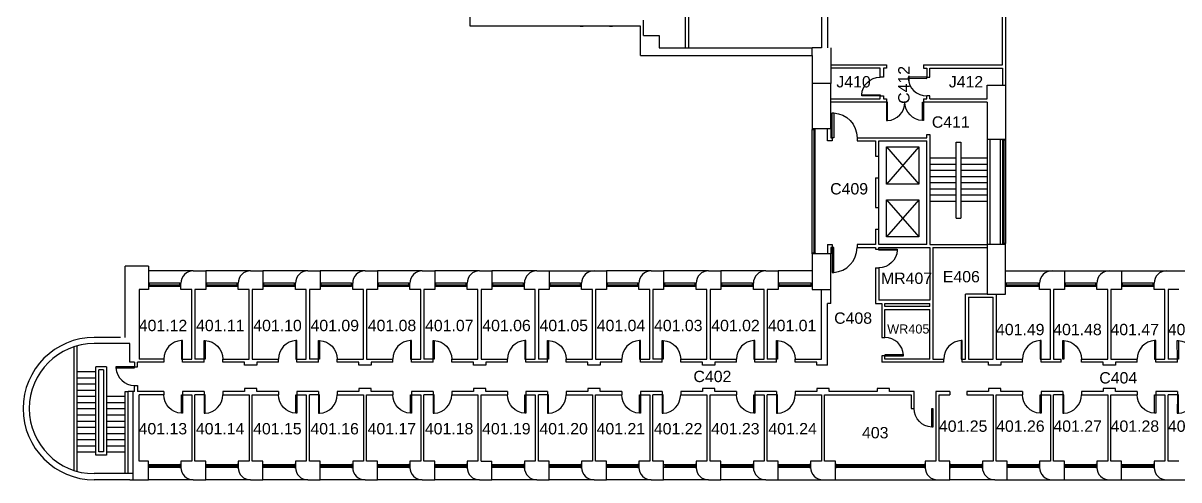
# Model space of a CAD drawing. Header units: inches. Extents: x -1725 to 1698, y -694 to 1844.
# Drawn here: x -1725 to 516, y -694 to 191 of the extents above; entities that cross this region are included whole.
import ezdxf

# ---------------------------------------------------------------- set-up
doc = ezdxf.new("R2010")
doc.units = ezdxf.units.IN
doc.header["$MEASUREMENT"] = 0
doc.layers.get('0').update_dxf_attribs({"linetype": 'CONTINUOUS'})
for name, color, linetype in [('A-DOOR', 4, 'CONTINUOUS'), ('A-FLOR-HRAL', 4, 'CONTINUOUS'), ('A-FLOR-STRS', 4, 'CONTINUOUS'), ('A-GLAZ', 3, 'CONTINUOUS'), ('A-PFLR-TEXT', 3, 'CONTINUOUS'), ('A-ROOF-OTLN', 6, 'CONTINUOUS'), ('A-WALL', 5, 'CONTINUOUS'), ('A-WALL-JAMB', 6, 'CONTINUOUS'), ('M-EQPM-EVTR', 4, 'CONTINUOUS'), ('S-COLS', 6, 'CONTINUOUS')]:
    doc.layers.add(name, color=color, linetype=linetype)
doc.styles.get("Standard").update_dxf_attribs({"font": 'arial.ttf'})

# ---------------------------------------------------------------- blocks, each defined once
blk = doc.blocks.new('A$C3DF82993')
at = {"layer": 'A-DOOR'}
for p, q in [((36, 36), (34, 36)), ((34, 36), (34, 0)), ((36, 0), (36, 36)), ((34, 0), (36, 0))]:
    blk.add_line(p, q, dxfattribs=at)
blk.add_arc((36, 0), 36, 93.1847, 180, dxfattribs=at)

msp = doc.modelspace()

# ---------------------------------------------------------------- linework, layer by layer
for p, q in [((-435.1, 728.3), (-435.1, 143.3)), ((-441.1, 368.3), (-441.1, 143.3))]:
    msp.add_line(p, q)
at = {"layer": 'A-FLOR-HRAL'}
for p, q in [((83.9, -186.7), (83.9, -39.7)), ((83.9, -39.7), (92.9, -39.7)), ((92.9, -39.7), (92.9, -186.7)), ((83.9, -186.7), (92.9, -186.7)), ((-1584.1, -645.7), (-1584.1, -474.7)), ((-1563.1, -474.7), (-1584.1, -474.7)), ((-1578.1, -639.7), (-1578.1, -480.7)), ((-1569.1, -480.7), (-1578.1, -480.7)), ((-1569.1, -480.7), (-1569.1, -639.7)), ((-1563.1, -474.7), (-1563.1, -645.7)), ((-1527.1, -681.7), (-1527.1, -522.7)), ((-1527.1, -522.7), (-1521.1, -522.7)), ((-1521.1, -681.7), (-1521.1, -522.7)), ((-1563.1, -645.7), (-1584.1, -645.7)), ((-1569.1, -639.7), (-1578.1, -639.7))]:
    msp.add_line(p, q, dxfattribs=at)
at = {"layer": 'A-FLOR-STRS'}
for p, q in [((143.9, -33.7), (143.9, -237.7)), ((32.9, -69.7), (83.9, -69.7)), ((32.9, -81.7), (83.9, -81.7)), ((92.9, -69.7), (143.9, -69.7)), ((92.9, -81.7), (143.9, -81.7)), ((32.9, -93.7), (83.9, -93.7)), ((32.9, -105.7), (83.9, -105.7)), ((92.9, -93.7), (143.9, -93.7)), ((92.9, -105.7), (143.9, -105.7)), ((32.9, -117.7), (83.9, -117.7)), ((32.9, -129.7), (83.9, -129.7)), ((92.9, -117.7), (143.9, -117.7)), ((92.9, -129.7), (143.9, -129.7)), ((32.9, -141.7), (83.9, -141.7)), ((32.9, -153.7), (83.9, -153.7)), ((92.9, -141.7), (143.9, -141.7)), ((92.9, -153.7), (143.9, -153.7)), ((-1620.1, -483.7), (-1584.1, -483.7)), ((-1620.1, -495.7), (-1584.1, -495.7)), ((-1620.1, -507.7), (-1584.1, -507.7)), ((-1620.1, -519.7), (-1584.1, -519.7)), ((-1620.1, -531.7), (-1584.1, -531.7)), ((-1563.1, -531.7), (-1527.1, -531.7)), ((-1620.1, -543.7), (-1584.1, -543.7)), ((-1620.1, -555.7), (-1584.1, -555.7)), ((-1563.1, -543.7), (-1527.1, -543.7)), ((-1563.1, -555.7), (-1527.1, -555.7)), ((-1620.1, -567.7), (-1584.1, -567.7)), ((-1620.1, -579.7), (-1584.1, -579.7)), ((-1563.1, -567.7), (-1527.1, -567.7)), ((-1563.1, -579.7), (-1527.1, -579.7)), ((-1620.1, -591.7), (-1584.1, -591.7)), ((-1620.1, -603.7), (-1584.1, -603.7)), ((-1563.1, -591.7), (-1527.1, -591.7)), ((-1563.1, -603.7), (-1527.1, -603.7)), ((-1620.1, -615.7), (-1584.1, -615.7)), ((-1563.1, -615.7), (-1527.1, -615.7)), ((-1620.1, -627.7), (-1584.1, -627.7)), ((-1620.1, -639.7), (-1584.1, -639.7)), ((-1563.1, -627.7), (-1527.1, -627.7)), ((-1563.1, -639.7), (-1527.1, -639.7))]:
    msp.add_line(p, q, dxfattribs=at)
at = {"layer": 'A-GLAZ'}
for p, q in [((-195.1, -253.7), (-195.1, -14.7)), ((-192.1, -14.7), (-192.1, -253.7)), ((-189.1, -253.7), (-189.1, -14.7)), ((173.9, -35.7), (173.9, -235.7)), ((176.9, -235.7), (176.9, -35.7)), ((179.9, -35.7), (179.9, -235.7)), ((-1421.1, -312.7), (-1480.1, -312.7)), ((-1310.1, -312.7), (-1369.1, -312.7)), ((-1199.1, -312.7), (-1258.1, -312.7)), ((-1088.1, -312.7), (-1147.1, -312.7)), ((-977.1, -312.7), (-1036.1, -312.7)), ((-866.1, -312.7), (-925.1, -312.7)), ((-755.1, -312.7), (-814.1, -312.7)), ((-644.1, -312.7), (-703.1, -312.7)), ((-533.1, -312.7), (-592.1, -312.7)), ((-422.1, -312.7), (-481.1, -312.7)), ((-311.1, -312.7), (-370.1, -312.7)), ((-197.1, -312.7), (-259.1, -312.7)), ((243.9, -312.7), (181.9, -312.7)), ((354.9, -312.7), (295.9, -312.7)), ((465.9, -312.7), (406.9, -312.7)), ((-1480.1, -315.7), (-1421.1, -315.7)), ((-1480.1, -318.7), (-1421.1, -318.7)), ((-1369.1, -315.7), (-1310.1, -315.7)), ((-1369.1, -318.7), (-1310.1, -318.7)), ((-1258.1, -315.7), (-1199.1, -315.7)), ((-1258.1, -318.7), (-1199.1, -318.7)), ((-1147.1, -315.7), (-1088.1, -315.7)), ((-1147.1, -318.7), (-1088.1, -318.7)), ((-1036.1, -315.7), (-977.1, -315.7)), ((-1036.1, -318.7), (-977.1, -318.7)), ((-925.1, -315.7), (-866.1, -315.7)), ((-925.1, -318.7), (-866.1, -318.7)), ((-814.1, -315.7), (-755.1, -315.7)), ((-814.1, -318.7), (-755.1, -318.7)), ((-703.1, -315.7), (-644.1, -315.7)), ((-703.1, -318.7), (-644.1, -318.7)), ((-592.1, -315.7), (-533.1, -315.7)), ((-592.1, -318.7), (-533.1, -318.7)), ((-481.1, -315.7), (-422.1, -315.7)), ((-481.1, -318.7), (-422.1, -318.7)), ((-370.1, -315.7), (-311.1, -315.7)), ((-370.1, -318.7), (-311.1, -318.7)), ((-259.1, -315.7), (-197.1, -315.7)), ((-259.1, -318.7), (-197.1, -318.7)), ((181.9, -315.7), (243.9, -315.7)), ((181.9, -318.7), (243.9, -318.7)), ((295.9, -315.7), (354.9, -315.7)), ((295.9, -318.7), (354.9, -318.7)), ((406.9, -315.7), (465.9, -315.7)), ((406.9, -318.7), (465.9, -318.7)), ((-1480.1, -663.7), (-1421.1, -663.7)), ((-1480.1, -666.7), (-1421.1, -666.7)), ((-1421.1, -669.7), (-1480.1, -669.7)), ((-1369.1, -663.7), (-1310.1, -663.7)), ((-1369.1, -666.7), (-1310.1, -666.7)), ((-1310.1, -669.7), (-1369.1, -669.7)), ((-1258.1, -663.7), (-1199.1, -663.7)), ((-1258.1, -666.7), (-1199.1, -666.7)), ((-1199.1, -669.7), (-1258.1, -669.7)), ((-1147.1, -663.7), (-1088.1, -663.7)), ((-1147.1, -666.7), (-1088.1, -666.7)), ((-1088.1, -669.7), (-1147.1, -669.7)), ((-1036.1, -663.7), (-977.1, -663.7)), ((-1036.1, -666.7), (-977.1, -666.7)), ((-977.1, -669.7), (-1036.1, -669.7)), ((-925.1, -663.7), (-866.1, -663.7)), ((-925.1, -666.7), (-866.1, -666.7)), ((-866.1, -669.7), (-925.1, -669.7)), ((-814.1, -663.7), (-755.1, -663.7)), ((-814.1, -666.7), (-755.1, -666.7)), ((-755.1, -669.7), (-814.1, -669.7)), ((-703.1, -663.7), (-644.1, -663.7)), ((-703.1, -666.7), (-644.1, -666.7)), ((-644.1, -669.7), (-703.1, -669.7)), ((-592.1, -663.7), (-533.1, -663.7)), ((-592.1, -666.7), (-533.1, -666.7)), ((-533.1, -669.7), (-592.1, -669.7)), ((-481.1, -663.7), (-422.1, -663.7)), ((-481.1, -666.7), (-422.1, -666.7)), ((-422.1, -669.7), (-481.1, -669.7)), ((-370.1, -663.7), (-311.1, -663.7)), ((-370.1, -666.7), (-311.1, -666.7)), ((-311.1, -669.7), (-370.1, -669.7)), ((-259.1, -663.7), (-200.1, -663.7)), ((-259.1, -666.7), (-200.1, -666.7)), ((-200.1, -669.7), (-259.1, -669.7)), ((-148.1, -663.7), (21.9, -663.8)), ((-148.1, -666.7), (21.9, -666.7)), ((21.9, -669.7), (-148.1, -669.7)), ((73.9, -663.7), (132.9, -663.7)), ((73.9, -666.7), (132.9, -666.7)), ((132.9, -669.7), (73.9, -669.7)), ((184.9, -663.7), (243.9, -663.7)), ((184.9, -666.7), (243.9, -666.7)), ((243.9, -669.7), (184.9, -669.7)), ((295.9, -663.7), (354.9, -663.7)), ((295.9, -666.7), (354.9, -666.7)), ((354.9, -669.7), (295.9, -669.7)), ((406.9, -663.7), (465.9, -663.7)), ((406.9, -666.7), (465.9, -666.7)), ((465.9, -669.7), (406.9, -669.7))]:
    msp.add_line(p, q, dxfattribs=at)
at = {"layer": 'A-ROOF-OTLN'}
for p, q in [((-858.1, 185.3), (-858.1, 242.3)), ((-528.1, 185.3), (-858.1, 185.3)), ((-645.1, 185.3), (-639.1, 185.3)), ((-588.1, 185.3), (-582.1, 185.3)), ((-528.1, 128.3), (-528.1, 185.3)), ((-522.1, 167.3), (-522.1, 197.3)), ((-522.1, 167.3), (-492.1, 167.3)), ((-492.1, 167.3), (-492.1, 143.3)), ((-492.1, 143.3), (-195.1, 143.3)), ((-195.1, 128.3), (-195.1, 143.3)), ((-528.1, 128.3), (-195.1, 128.3)), ((149.9, -237.7), (149.9, -33.7)), ((169.7, -33.7), (169.7, -237.7)), ((-66.1, -108.7), (-66.1, -66.7)), ((-66.1, -207.7), (-66.1, -165.7)), ((-1395.1, -288.7), (-1482.1, -288.7)), ((-1284.1, -288.7), (-1371.1, -288.7)), ((-1173.1, -288.7), (-1260.1, -288.7)), ((-1062.1, -288.7), (-1149.1, -288.7)), ((-951.1, -288.7), (-1038.1, -288.7)), ((-840.1, -288.7), (-927.1, -288.7)), ((-729.1, -288.7), (-816.1, -288.7)), ((-705.1, -288.7), (-618.1, -288.7)), ((-507.1, -288.7), (-594.1, -288.7)), ((-396.1, -288.7), (-483.1, -288.7)), ((-285.1, -288.7), (-372.1, -288.7)), ((-195.1, -288.7), (-261.1, -288.7)), ((179.9, -288.7), (269.9, -288.7)), ((293.9, -288.7), (380.9, -288.7)), ((404.9, -288.7), (491.9, -288.7)), ((515.9, -288.7), (602.9, -288.7)), ((-1395.1, -693.7), (-1482.1, -693.7)), ((-1284.1, -693.7), (-1371.1, -693.7)), ((-1173.1, -693.7), (-1260.1, -693.7)), ((-1062.1, -693.7), (-1149.1, -693.7)), ((-951.1, -693.7), (-1038.1, -693.7)), ((-840.1, -693.7), (-927.1, -693.7)), ((-729.1, -693.7), (-816.1, -693.7)), ((-618.1, -693.7), (-705.1, -693.7)), ((-507.1, -693.7), (-594.1, -693.7)), ((-396.1, -693.7), (-483.1, -693.7)), ((-285.1, -693.7), (-372.1, -693.7)), ((-261.1, -693.7), (-174.1, -693.7)), ((-150.1, -693.7), (47.9, -693.7)), ((182.9, -693.7), (269.9, -693.7)), ((293.9, -693.7), (380.9, -693.7)), ((404.9, -693.7), (491.9, -693.7)), ((515.9, -693.7), (602.9, -693.7))]:
    msp.add_line(p, q, dxfattribs=at)
at = {"layer": 'A-WALL'}
for p, q in [((-177.1, 362.3), (-177.1, 143.3)), ((-165.1, 362.3), (-165.1, 143.3)), ((173.9, 110.3), (173.9, 362.3)), ((179.9, 362.3), (179.9, 71.3)), ((-177.1, 143.3), (-195.1, 143.3)), ((-159.1, 143.3), (-159.1, 74.3)), ((-195.1, 128.3), (-195.1, 74.3)), ((-159.1, 110.3), (-51.1, 110.3)), ((-63.1, 104.3), (-159.1, 104.3)), ((-63.1, 86.3), (-63.1, 104.3)), ((-57.1, 104.3), (-57.1, 86.3)), ((-51.1, 104.3), (-57.1, 104.3)), ((-51.1, 110.3), (-51.1, 104.3)), ((20.9, 110.3), (173.9, 110.3)), ((20.9, 110.3), (20.9, 104.3)), ((20.9, 104.3), (26.9, 104.3)), ((26.9, 104.3), (26.9, 86.3)), ((32.9, 104.3), (101.9, 104.3)), ((32.9, 86.3), (32.9, 104.3)), ((101.9, 104.3), (173.9, 104.3)), ((173.9, 104.3), (173.9, 71.3)), ((-159.1, 74.3), (-195.1, 74.3)), ((-195.1, 74.3), (-195.1, -12.7)), ((-159.1, -12.7), (-159.1, 74.3)), ((-57.1, 86.3), (-63.1, 86.3)), ((26.9, 86.3), (32.9, 86.3)), ((143.9, 71.3), (179.9, 71.3)), ((143.9, 44.3), (143.9, 71.3)), ((179.9, 71.3), (179.9, -33.7)), ((-63.1, 50.3), (-57.1, 50.3)), ((-63.1, 44.3), (-63.1, 50.3)), ((-57.1, 50.3), (-57.1, 44.3)), ((26.9, 44.3), (26.9, 50.3)), ((32.9, 50.3), (26.9, 50.3)), ((32.9, 44.3), (32.9, 50.3)), ((-159.1, 44.3), (-63.1, 44.3)), ((-51.2, 38.3), (-159.1, 38.3)), ((-57.1, 44.3), (-51.2, 44.3)), ((-51.2, 44.3), (-51.2, 38.3)), ((143.9, 38.3), (19.8, 38.3)), ((20.8, 44.3), (26.9, 44.3)), ((20.8, 44.3), (20.8, 38.3)), ((32.9, 44.3), (101.9, 44.3)), ((101.9, 44.3), (143.9, 44.3)), ((143.9, 38.3), (143.9, -33.7)), ((-195.1, -12.7), (-159.1, -12.7)), ((-165.1, -36.7), (-165.1, -12.7)), ((-159.1, -12.7), (-159.1, -30.7)), ((-156.1, -36.7), (-165.1, -36.7)), ((-159.1, -30.7), (-156.1, -30.7)), ((-156.1, -30.7), (-156.1, -36.7)), ((-108.1, -30.7), (26.9, -30.7)), ((-108.1, -30.7), (-108.1, -36.7)), ((-108.1, -36.7), (-72.1, -36.7)), ((-72.1, -36.7), (-72.1, -66.7)), ((-66.1, -36.7), (26.9, -36.7)), ((-66.1, -66.7), (-66.1, -36.7)), ((26.9, -24.7), (32.9, -24.7)), ((26.9, -30.7), (26.9, -24.7)), ((26.9, -237.7), (26.9, -36.7)), ((32.9, -24.7), (32.9, -237.7)), ((143.9, -33.7), (179.9, -33.7)), ((-72.1, -66.7), (-66.1, -66.7)), ((-72.1, -108.7), (-72.1, -165.7)), ((-72.1, -108.7), (-66.1, -108.7)), ((-66.1, -165.7), (-66.1, -108.7)), ((-72.1, -165.7), (-66.1, -165.7)), ((-72.1, -207.7), (-72.1, -237.7)), ((-72.1, -207.7), (-66.1, -207.7)), ((-66.1, -237.7), (-66.1, -207.7)), ((-165.1, -237.7), (-165.1, -255.7)), ((-165.1, -237.7), (-156.1, -237.7)), ((-156.1, -243.7), (-159.1, -243.7)), ((-159.1, -243.7), (-159.1, -255.7)), ((-156.1, -237.7), (-156.1, -243.7)), ((-72.1, -237.7), (-108.1, -237.7)), ((-108.1, -237.7), (-108.1, -243.7)), ((-108.1, -243.7), (-72.1, -243.7)), ((-72.1, -243.7), (-72.1, -246.7)), ((26.9, -237.7), (-66.1, -237.7)), ((-66.1, -243.7), (32.9, -243.7)), ((-66.1, -246.7), (-66.1, -243.7)), ((32.9, -237.7), (143.9, -237.7)), ((32.9, -243.7), (32.9, -345.7)), ((38.9, -243.7), (143.9, -243.7)), ((38.9, -243.7), (38.9, -459.7)), ((-72.1, -246.7), (-66.1, -246.7)), ((-1527.1, -417.7), (-1527.1, -279.7)), ((-1482.1, -279.7), (-1527.1, -279.7)), ((-1482.1, -279.7), (-1482.1, -324.7)), ((-1395.1, -288.7), (-1371.1, -288.7)), ((-1371.1, -288.7), (-1371.1, -324.7)), ((-1284.1, -288.7), (-1260.1, -288.7)), ((-1260.1, -288.7), (-1260.1, -324.7)), ((-1173.1, -288.7), (-1149.1, -288.7)), ((-1149.1, -288.7), (-1149.1, -324.7)), ((-1062.1, -288.7), (-1038.1, -288.7)), ((-1038.1, -288.7), (-1038.1, -324.7)), ((-951.1, -288.7), (-927.1, -288.7)), ((-927.1, -288.7), (-927.1, -324.7)), ((-840.1, -288.7), (-816.1, -288.7)), ((-816.1, -288.7), (-816.1, -324.7)), ((-729.1, -288.7), (-705.1, -288.7)), ((-705.1, -288.7), (-705.1, -324.7)), ((-618.1, -288.7), (-594.1, -288.7)), ((-594.1, -288.7), (-594.1, -324.7)), ((-507.1, -288.7), (-483.1, -288.7)), ((-483.1, -288.7), (-483.1, -324.7)), ((-396.1, -288.7), (-372.1, -288.7)), ((-372.1, -288.7), (-372.1, -324.7)), ((-285.1, -288.7), (-261.1, -288.7)), ((-261.1, -288.7), (-261.1, -324.7)), ((-72.1, -282.7), (-72.1, -351.7)), ((-72.1, -282.7), (-66.1, -282.7)), ((-66.1, -282.7), (-66.1, -345.7)), ((269.9, -288.7), (293.9, -288.7)), ((293.9, -288.7), (293.9, -324.7)), ((380.9, -288.7), (404.9, -288.7)), ((404.9, -288.7), (404.9, -324.7)), ((491.9, -288.7), (515.9, -288.7)), ((-1419.1, -324.7), (-1419.1, -312.7)), ((-1308.1, -324.7), (-1308.1, -312.7)), ((-1197.1, -324.7), (-1197.1, -312.7)), ((-1086.1, -324.7), (-1086.1, -312.7)), ((-975.1, -324.7), (-975.1, -312.7)), ((-864.1, -324.7), (-864.1, -312.7)), ((-753.1, -324.7), (-753.1, -312.7)), ((-642.1, -324.7), (-642.1, -312.7)), ((-531.1, -324.7), (-531.1, -312.7)), ((-420.1, -324.7), (-420.1, -312.7)), ((-309.1, -324.7), (-309.1, -312.7)), ((245.9, -324.7), (245.9, -312.7)), ((356.9, -324.7), (356.9, -312.7)), ((467.9, -324.7), (467.9, -312.7)), ((-1500.1, -324.7), (-1500.1, -459.7)), ((-1482.1, -324.7), (-1500.1, -324.7)), ((-1398.1, -324.7), (-1419.1, -324.7)), ((-1398.1, -459.7), (-1398.1, -324.7)), ((-1392.1, -324.7), (-1392.1, -459.7)), ((-1371.1, -324.7), (-1392.1, -324.7)), ((-1287.1, -324.7), (-1308.1, -324.7)), ((-1287.1, -459.7), (-1287.1, -324.7)), ((-1281.1, -324.7), (-1281.1, -459.7)), ((-1260.1, -324.7), (-1281.1, -324.7)), ((-1176.1, -324.7), (-1197.1, -324.7)), ((-1176.1, -459.7), (-1176.1, -324.7)), ((-1149.1, -324.7), (-1170.1, -324.7)), ((-1170.1, -324.7), (-1170.1, -459.7)), ((-1065.1, -324.7), (-1086.1, -324.7)), ((-1065.1, -459.7), (-1065.1, -324.7)), ((-1059.1, -324.7), (-1059.1, -459.7)), ((-1038.1, -324.7), (-1059.1, -324.7)), ((-954.1, -324.7), (-975.1, -324.7)), ((-954.1, -459.7), (-954.1, -324.7)), ((-948.1, -324.7), (-948.1, -459.7)), ((-927.1, -324.7), (-948.1, -324.7)), ((-843.1, -324.7), (-864.1, -324.7)), ((-843.1, -459.7), (-843.1, -324.7)), ((-837.1, -324.7), (-837.1, -459.7)), ((-816.1, -324.7), (-837.1, -324.7)), ((-732.1, -324.7), (-753.1, -324.7)), ((-732.1, -459.7), (-732.1, -324.7)), ((-726.1, -324.7), (-726.1, -459.7)), ((-705.1, -324.7), (-726.1, -324.7)), ((-621.1, -324.7), (-642.1, -324.7)), ((-621.1, -459.7), (-621.1, -324.7)), ((-615.1, -324.7), (-615.1, -459.7)), ((-594.1, -324.7), (-615.1, -324.7)), ((-510.1, -324.7), (-531.1, -324.7)), ((-510.1, -459.7), (-510.1, -324.7)), ((-504.1, -324.7), (-504.1, -459.7)), ((-483.1, -324.7), (-504.1, -324.7)), ((-399.1, -324.7), (-420.1, -324.7)), ((-399.1, -459.7), (-399.1, -324.7)), ((-393.1, -324.7), (-393.1, -459.7)), ((-372.1, -324.7), (-393.1, -324.7)), ((-288.1, -324.7), (-309.1, -324.7)), ((-288.1, -459.7), (-288.1, -324.7)), ((-282.1, -324.7), (-282.1, -459.7)), ((-261.1, -324.7), (-282.1, -324.7)), ((-177.1, -459.7), (-177.1, -324.7)), ((-159.1, -351.7), (-159.1, -324.7)), ((101.9, -459.7), (101.9, -333.7)), ((143.9, -333.7), (101.9, -333.7)), ((161.9, -333.7), (161.9, -459.7)), ((266.9, -324.7), (245.9, -324.7)), ((266.9, -459.7), (266.9, -324.7)), ((272.9, -324.7), (272.9, -459.7)), ((293.9, -324.7), (272.9, -324.7)), ((377.9, -324.7), (356.9, -324.7)), ((377.9, -459.7), (377.9, -324.7)), ((383.9, -324.7), (383.9, -459.7)), ((404.9, -324.7), (383.9, -324.7)), ((488.9, -324.7), (467.9, -324.7)), ((488.9, -459.7), (488.9, -324.7)), ((515.9, -324.7), (494.9, -324.7)), ((494.9, -324.7), (494.9, -459.7)), ((-165.1, -471.7), (-165.1, -351.7)), ((-159.1, -351.7), (-165.1, -351.7)), ((-72.1, -351.7), (-60.1, -351.7)), ((32.9, -345.7), (-66.1, -345.7)), ((-60.1, -351.7), (-60.1, -417.7)), ((-54.1, -351.7), (32.9, -351.7)), ((-54.1, -357.7), (-54.1, -351.7)), ((32.9, -357.7), (-54.1, -357.7)), ((32.9, -357.7), (32.9, -351.7)), ((107.9, -339.7), (107.9, -459.7)), ((107.9, -339.7), (155.9, -339.7)), ((155.9, -459.7), (155.9, -339.7)), ((-54.1, -363.7), (32.9, -363.7)), ((-54.1, -417.7), (-54.1, -363.7)), ((32.9, -459.7), (32.9, -363.7)), ((-1536.1, -417.7), (-1587.1, -417.7)), ((-60.1, -417.7), (-54.1, -417.7)), ((-1626.1, -675.5), (-1626.1, -435.9)), ((-1620.1, -677.3), (-1620.1, -434.1)), ((-1518.1, -429.7), (-1587.1, -429.7)), ((-1518.1, -465.7), (-1518.1, -429.7)), ((-1509.1, -465.7), (-1518.1, -465.7)), ((-1509.1, -465.7), (-1509.1, -474.7)), ((-1452.1, -465.7), (-1503.1, -465.7)), ((-1503.1, -474.7), (-1503.1, -465.7)), ((-1452.1, -459.7), (-1500.1, -459.7)), ((-1452.1, -459.7), (-1452.1, -465.7)), ((-1416.1, -459.7), (-1398.1, -459.7)), ((-1416.1, -465.7), (-1416.1, -459.7)), ((-1374.1, -465.7), (-1416.1, -465.7)), ((-1374.1, -459.7), (-1392.1, -459.7)), ((-1374.1, -465.7), (-1374.1, -459.7)), ((-1338.1, -459.7), (-1287.1, -459.7)), ((-1338.1, -465.7), (-1338.1, -459.7)), ((-1296.1, -465.7), (-1338.1, -465.7)), ((-1296.1, -471.7), (-1296.1, -465.7)), ((-1281.1, -459.7), (-1230.1, -459.7)), ((-1230.1, -465.7), (-1272.1, -465.7)), ((-1272.1, -465.7), (-1272.1, -471.7)), ((-1230.1, -465.7), (-1230.1, -459.7)), ((-1194.1, -459.7), (-1176.1, -459.7)), ((-1194.1, -465.7), (-1194.1, -459.7)), ((-1152.1, -465.7), (-1194.1, -465.7)), ((-1152.1, -459.7), (-1170.1, -459.7)), ((-1152.1, -465.7), (-1152.1, -459.7)), ((-1116.1, -459.7), (-1065.1, -459.7)), ((-1116.1, -465.7), (-1116.1, -459.7)), ((-1074.1, -465.7), (-1116.1, -465.7)), ((-1074.1, -471.7), (-1074.1, -465.7)), ((-1059.1, -459.7), (-1008.1, -459.7)), ((-1008.1, -465.7), (-1050.1, -465.7)), ((-1050.1, -465.7), (-1050.1, -471.7)), ((-1008.1, -465.7), (-1008.1, -459.7)), ((-972.1, -459.7), (-954.1, -459.7)), ((-972.1, -465.7), (-972.1, -459.7)), ((-930.1, -465.7), (-972.1, -465.7)), ((-930.1, -459.7), (-948.1, -459.7)), ((-930.1, -465.7), (-930.1, -459.7)), ((-894.1, -459.7), (-843.1, -459.7)), ((-894.1, -465.7), (-894.1, -459.7)), ((-852.1, -465.7), (-894.1, -465.7)), ((-852.1, -471.7), (-852.1, -465.7)), ((-837.1, -459.7), (-786.1, -459.7)), ((-786.1, -465.7), (-828.1, -465.7)), ((-828.1, -465.7), (-828.1, -471.7)), ((-786.1, -465.7), (-786.1, -459.7)), ((-750.1, -459.7), (-732.1, -459.7)), ((-750.1, -465.7), (-750.1, -459.7)), ((-708.1, -465.7), (-750.1, -465.7)), ((-708.1, -459.7), (-726.1, -459.7)), ((-708.1, -465.7), (-708.1, -459.7)), ((-672.1, -459.7), (-621.1, -459.7)), ((-672.1, -465.7), (-672.1, -459.7)), ((-630.1, -465.7), (-672.1, -465.7)), ((-630.1, -471.7), (-630.1, -465.7)), ((-615.1, -459.7), (-564.1, -459.7)), ((-564.1, -465.7), (-606.1, -465.7)), ((-606.1, -465.7), (-606.1, -471.7)), ((-564.1, -465.7), (-564.1, -459.7)), ((-528.1, -465.7), (-528.1, -459.7)), ((-528.1, -459.7), (-510.1, -459.7)), ((-486.1, -465.7), (-528.1, -465.7)), ((-486.1, -459.7), (-504.1, -459.7)), ((-486.1, -465.7), (-486.1, -459.7)), ((-450.1, -459.7), (-399.1, -459.7)), ((-450.1, -465.7), (-450.1, -459.7)), ((-408.1, -465.7), (-450.1, -465.7)), ((-408.1, -471.7), (-408.1, -465.7)), ((-393.1, -459.7), (-342.1, -459.7)), ((-342.1, -465.7), (-384.1, -465.7)), ((-384.1, -465.7), (-384.1, -471.7)), ((-342.1, -465.7), (-342.1, -459.7)), ((-306.1, -459.7), (-288.1, -459.7)), ((-306.1, -465.7), (-306.1, -459.7)), ((-264.1, -465.7), (-306.1, -465.7)), ((-264.1, -459.7), (-282.1, -459.7)), ((-264.1, -465.7), (-264.1, -459.7)), ((-228.1, -459.7), (-177.1, -459.7)), ((-228.1, -465.7), (-228.1, -459.7)), ((-186.1, -465.7), (-228.1, -465.7)), ((-186.1, -471.7), (-186.1, -465.7)), ((-60.1, -453.7), (-60.1, -465.7)), ((-54.1, -453.7), (-60.1, -453.7)), ((59.9, -465.7), (-60.1, -465.7)), ((-54.1, -459.7), (-54.1, -453.7)), ((32.9, -459.7), (-54.1, -459.7)), ((38.9, -459.7), (59.9, -459.7)), ((59.9, -465.7), (59.9, -459.7)), ((95.9, -459.7), (101.9, -459.7)), ((95.9, -465.7), (95.9, -459.7)), ((146.9, -465.7), (95.9, -465.7)), ((107.9, -459.7), (155.9, -459.7)), ((146.9, -471.7), (146.9, -465.7)), ((161.9, -459.7), (212.9, -459.7)), ((212.9, -465.7), (170.9, -465.7)), ((170.9, -465.7), (170.9, -471.7)), ((212.9, -465.7), (212.9, -459.7)), ((248.9, -459.7), (266.9, -459.7)), ((248.9, -465.7), (248.9, -459.7)), ((287.9, -465.7), (248.9, -465.7)), ((272.9, -459.7), (287.9, -459.7)), ((287.9, -465.7), (287.9, -459.7)), ((326.9, -459.7), (377.9, -459.7)), ((326.9, -465.7), (326.9, -459.7)), ((368.9, -465.7), (326.9, -465.7)), ((368.9, -471.7), (368.9, -465.7)), ((383.9, -459.7), (434.9, -459.7)), ((434.9, -465.7), (392.9, -465.7)), ((392.9, -465.7), (392.9, -471.7)), ((434.9, -465.7), (434.9, -459.7)), ((470.9, -459.7), (488.9, -459.7)), ((470.9, -465.7), (470.9, -459.7)), ((512.9, -465.7), (470.9, -465.7)), ((512.9, -459.7), (494.9, -459.7)), ((512.9, -465.7), (512.9, -459.7)), ((-1509.1, -474.7), (-1503.1, -474.7)), ((-1272.1, -471.7), (-1296.1, -471.7)), ((-1050.1, -471.7), (-1074.1, -471.7)), ((-828.1, -471.7), (-852.1, -471.7)), ((-606.1, -471.7), (-630.1, -471.7)), ((-384.1, -471.7), (-408.1, -471.7)), ((-165.1, -471.7), (-186.1, -471.7)), ((170.9, -471.7), (146.9, -471.7)), ((392.9, -471.7), (368.9, -471.7)), ((-1509.1, -522.7), (-1509.1, -510.7)), ((-1509.1, -510.7), (-1503.1, -510.7)), ((-1503.1, -510.7), (-1503.1, -522.7)), ((-1509.1, -522.7), (-1521.1, -522.7)), ((-1512.1, -522.7), (-1512.1, -693.7)), ((-1452.1, -522.7), (-1503.1, -522.7)), ((-1500.1, -657.7), (-1500.1, -528.7)), ((-1452.1, -528.7), (-1500.1, -528.7)), ((-1452.1, -522.7), (-1452.1, -528.7)), ((-1374.1, -522.7), (-1416.1, -522.7)), ((-1416.1, -522.7), (-1416.1, -528.7)), ((-1416.1, -528.7), (-1398.1, -528.7)), ((-1398.1, -528.7), (-1398.1, -657.7)), ((-1392.1, -657.7), (-1392.1, -528.7)), ((-1374.1, -528.7), (-1392.1, -528.7)), ((-1374.1, -522.7), (-1374.1, -528.7)), ((-1296.1, -522.7), (-1338.1, -522.7)), ((-1338.1, -522.7), (-1338.1, -528.7)), ((-1338.1, -528.7), (-1287.1, -528.7)), ((-1296.1, -516.7), (-1296.1, -522.7)), ((-1272.1, -516.7), (-1296.1, -516.7)), ((-1287.1, -528.7), (-1287.1, -657.7)), ((-1281.1, -657.7), (-1281.1, -528.7)), ((-1281.1, -528.7), (-1230.1, -528.7)), ((-1272.1, -522.7), (-1272.1, -516.7)), ((-1230.1, -522.7), (-1272.1, -522.7)), ((-1230.1, -522.7), (-1230.1, -528.7)), ((-1152.1, -522.7), (-1194.1, -522.7)), ((-1194.1, -522.7), (-1194.1, -528.7)), ((-1194.1, -528.7), (-1176.1, -528.7)), ((-1176.1, -528.7), (-1176.1, -657.7)), ((-1152.1, -528.7), (-1170.1, -528.7)), ((-1170.1, -657.7), (-1170.1, -528.7)), ((-1152.1, -522.7), (-1152.1, -528.7)), ((-1074.1, -522.7), (-1116.1, -522.7)), ((-1116.1, -522.7), (-1116.1, -528.7)), ((-1116.1, -528.7), (-1065.1, -528.7)), ((-1050.1, -516.7), (-1074.1, -516.7)), ((-1074.1, -516.7), (-1074.1, -522.7)), ((-1065.1, -528.7), (-1065.1, -657.7)), ((-1059.1, -657.7), (-1059.1, -528.7)), ((-1059.1, -528.7), (-1008.1, -528.7)), ((-1050.1, -522.7), (-1050.1, -516.7)), ((-1008.1, -522.7), (-1050.1, -522.7)), ((-1008.1, -522.7), (-1008.1, -528.7)), ((-930.1, -522.7), (-972.1, -522.7)), ((-972.1, -522.7), (-972.1, -528.7)), ((-972.1, -528.7), (-954.1, -528.7)), ((-954.1, -528.7), (-954.1, -657.7)), ((-948.1, -657.7), (-948.1, -528.7)), ((-930.1, -528.7), (-948.1, -528.7)), ((-930.1, -522.7), (-930.1, -528.7)), ((-852.1, -522.7), (-894.1, -522.7)), ((-894.1, -522.7), (-894.1, -528.7)), ((-894.1, -528.7), (-843.1, -528.7)), ((-828.1, -516.7), (-852.1, -516.7)), ((-852.1, -516.7), (-852.1, -522.7)), ((-843.1, -528.7), (-843.1, -657.7)), ((-837.1, -657.7), (-837.1, -528.7)), ((-837.1, -528.7), (-786.1, -528.7)), ((-828.1, -522.7), (-828.1, -516.7)), ((-786.1, -522.7), (-828.1, -522.7)), ((-786.1, -522.7), (-786.1, -528.7)), ((-708.1, -522.7), (-750.1, -522.7)), ((-750.1, -522.7), (-750.1, -528.7)), ((-750.1, -528.7), (-732.1, -528.7)), ((-732.1, -528.7), (-732.1, -657.7)), ((-726.1, -657.7), (-726.1, -528.7)), ((-708.1, -528.7), (-726.1, -528.7)), ((-708.1, -522.7), (-708.1, -528.7)), ((-630.1, -522.7), (-672.1, -522.7)), ((-672.1, -522.7), (-672.1, -528.7)), ((-672.1, -528.7), (-621.1, -528.7)), ((-606.1, -516.7), (-630.1, -516.7)), ((-630.1, -516.7), (-630.1, -522.7)), ((-621.1, -528.7), (-621.1, -657.7)), ((-615.1, -657.7), (-615.1, -528.7)), ((-615.1, -528.7), (-564.1, -528.7)), ((-606.1, -522.7), (-606.1, -516.7)), ((-564.1, -522.7), (-606.1, -522.7)), ((-564.1, -522.7), (-564.1, -528.7)), ((-486.1, -522.7), (-528.1, -522.7)), ((-528.1, -522.7), (-528.1, -528.7)), ((-528.1, -528.7), (-510.1, -528.7)), ((-510.1, -528.7), (-510.1, -657.7)), ((-504.1, -657.7), (-504.1, -528.7)), ((-486.1, -528.7), (-504.1, -528.7)), ((-486.1, -522.7), (-486.1, -528.7)), ((-408.1, -522.7), (-450.1, -522.7)), ((-450.1, -522.7), (-450.1, -528.7)), ((-450.1, -528.7), (-399.1, -528.7)), ((-384.1, -516.7), (-408.1, -516.7)), ((-408.1, -516.7), (-408.1, -522.7)), ((-399.1, -528.7), (-399.1, -657.7)), ((-393.1, -657.7), (-393.1, -528.7)), ((-393.1, -528.7), (-342.1, -528.7)), ((-384.1, -522.7), (-384.1, -516.7)), ((-342.1, -522.7), (-384.1, -522.7)), ((-342.1, -522.7), (-342.1, -528.7)), ((-264.1, -522.7), (-306.1, -522.7)), ((-306.1, -522.7), (-306.1, -528.7)), ((-306.1, -528.7), (-288.1, -528.7)), ((-288.1, -528.7), (-288.1, -657.7)), ((-282.1, -657.7), (-282.1, -528.7)), ((-264.1, -528.7), (-282.1, -528.7)), ((-264.1, -522.7), (-264.1, -528.7)), ((-186.1, -522.7), (-228.1, -522.7)), ((-228.1, -522.7), (-228.1, -528.7)), ((-228.1, -528.7), (-177.1, -528.7)), ((-162.1, -516.7), (-186.1, -516.7)), ((-186.1, -516.7), (-186.1, -522.7)), ((-177.1, -528.7), (-177.1, -657.7)), ((-171.1, -657.7), (-171.1, -528.7)), ((-171.1, -528.7), (-3.1, -528.7)), ((-162.1, -522.7), (-162.1, -516.7)), ((-69.1, -522.7), (-162.1, -522.7)), ((-45.1, -516.7), (-69.1, -516.7)), ((-69.1, -516.7), (-69.1, -522.7)), ((-45.1, -522.7), (-45.1, -516.7)), ((2.9, -522.7), (-45.1, -522.7)), ((-3.1, -528.7), (-3.1, -555.7)), ((2.9, -555.7), (2.9, -522.7)), ((71.9, -522.7), (44.9, -522.7)), ((44.9, -522.7), (44.9, -657.7)), ((50.9, -528.7), (71.9, -528.7)), ((50.9, -657.7), (50.9, -528.7)), ((71.9, -522.7), (71.9, -528.7)), ((146.9, -522.7), (104.9, -522.7)), ((104.9, -522.7), (104.9, -528.7)), ((104.9, -528.7), (155.9, -528.7)), ((146.9, -516.7), (146.9, -522.7)), ((170.9, -516.7), (146.9, -516.7)), ((155.9, -528.7), (155.9, -657.7)), ((161.9, -657.7), (161.9, -528.7)), ((161.9, -528.7), (212.9, -528.7)), ((170.9, -522.7), (170.9, -516.7)), ((212.9, -522.7), (170.9, -522.7)), ((212.9, -522.7), (212.9, -528.7)), ((290.9, -522.7), (248.9, -522.7)), ((248.9, -522.7), (248.9, -528.7)), ((248.9, -528.7), (266.9, -528.7)), ((266.9, -528.7), (266.9, -657.7)), ((272.9, -657.7), (272.9, -528.7)), ((290.9, -528.7), (272.9, -528.7)), ((290.9, -522.7), (290.9, -528.7)), ((368.9, -522.7), (326.9, -522.7)), ((326.9, -522.7), (326.9, -528.7)), ((326.9, -528.7), (377.9, -528.7)), ((392.9, -516.7), (368.9, -516.7)), ((368.9, -516.7), (368.9, -522.7)), ((377.9, -528.7), (377.9, -657.7)), ((383.9, -657.7), (383.9, -528.7)), ((383.9, -528.7), (434.9, -528.7)), ((392.9, -522.7), (392.9, -516.7)), ((434.9, -522.7), (392.9, -522.7)), ((434.9, -522.7), (434.9, -528.7)), ((512.9, -522.7), (470.9, -522.7)), ((470.9, -522.7), (470.9, -528.7)), ((470.9, -528.7), (488.9, -528.7)), ((488.9, -528.7), (488.9, -657.7)), ((494.9, -657.7), (494.9, -528.7)), ((512.9, -528.7), (494.9, -528.7)), ((512.9, -522.7), (512.9, -528.7)), ((-3.1, -555.7), (2.9, -555.7)), ((-1482.1, -657.7), (-1500.1, -657.7)), ((-1482.1, -693.7), (-1482.1, -657.7)), ((-1398.1, -657.7), (-1419.1, -657.7)), ((-1419.1, -657.7), (-1419.1, -669.7)), ((-1371.1, -657.7), (-1392.1, -657.7)), ((-1371.1, -693.7), (-1371.1, -657.7)), ((-1287.1, -657.7), (-1308.1, -657.7)), ((-1308.1, -657.7), (-1308.1, -669.7)), ((-1260.1, -657.7), (-1281.1, -657.7)), ((-1260.1, -693.7), (-1260.1, -657.7)), ((-1176.1, -657.7), (-1197.1, -657.7)), ((-1197.1, -657.7), (-1197.1, -669.7)), ((-1149.1, -657.7), (-1170.1, -657.7)), ((-1149.1, -693.7), (-1149.1, -657.7)), ((-1065.1, -657.7), (-1086.1, -657.7)), ((-1086.1, -657.7), (-1086.1, -669.7)), ((-1038.1, -657.7), (-1059.1, -657.7)), ((-1038.1, -693.7), (-1038.1, -657.7)), ((-954.1, -657.7), (-975.1, -657.7)), ((-975.1, -657.7), (-975.1, -669.7)), ((-927.1, -657.7), (-948.1, -657.7)), ((-927.1, -693.7), (-927.1, -657.7)), ((-843.1, -657.7), (-864.1, -657.7)), ((-864.1, -657.7), (-864.1, -669.7)), ((-837.1, -657.7), (-816.1, -657.7)), ((-816.1, -693.7), (-816.1, -657.7)), ((-732.1, -657.7), (-753.1, -657.7)), ((-753.1, -657.7), (-753.1, -669.7)), ((-705.1, -657.7), (-726.1, -657.7)), ((-705.1, -693.7), (-705.1, -657.7)), ((-621.1, -657.7), (-642.1, -657.7)), ((-642.1, -657.7), (-642.1, -669.7)), ((-594.1, -657.7), (-615.1, -657.7)), ((-594.1, -693.7), (-594.1, -657.7)), ((-510.1, -657.7), (-531.1, -657.7)), ((-531.1, -657.7), (-531.1, -669.7)), ((-483.1, -657.7), (-504.1, -657.7)), ((-483.1, -693.7), (-483.1, -657.7)), ((-399.1, -657.7), (-420.1, -657.7)), ((-420.1, -657.7), (-420.1, -669.7)), ((-372.1, -657.7), (-393.1, -657.7)), ((-372.1, -693.7), (-372.1, -657.7)), ((-288.1, -657.7), (-309.1, -657.7)), ((-309.1, -657.7), (-309.1, -669.7)), ((-261.1, -657.7), (-282.1, -657.7)), ((-261.1, -693.7), (-261.1, -657.7)), ((-177.1, -657.7), (-198.1, -657.7)), ((-198.1, -657.7), (-198.1, -669.7)), ((-150.1, -657.7), (-171.1, -657.7)), ((-150.1, -693.7), (-150.1, -657.7)), ((23.9, -657.7), (23.9, -669.7)), ((44.9, -657.7), (23.9, -657.7)), ((71.9, -657.7), (50.9, -657.7)), ((71.9, -693.7), (71.9, -657.7)), ((155.9, -657.7), (134.9, -657.7)), ((134.9, -657.7), (134.9, -669.7)), ((182.9, -657.7), (161.9, -657.7)), ((182.9, -693.7), (182.9, -657.7)), ((266.9, -657.7), (245.9, -657.7)), ((245.9, -657.7), (245.9, -669.7)), ((293.9, -657.7), (272.9, -657.7)), ((293.9, -693.7), (293.9, -657.7)), ((377.9, -657.7), (356.9, -657.7)), ((356.9, -657.7), (356.9, -669.7)), ((404.9, -657.7), (383.9, -657.7)), ((404.9, -693.7), (404.9, -657.7)), ((488.9, -657.7), (467.9, -657.7)), ((467.9, -657.7), (467.9, -669.7)), ((515.9, -657.7), (494.9, -657.7)), ((-1512.1, -681.7), (-1587.1, -681.7)), ((-1518.1, -693.7), (-1587.1, -693.7)), ((-1518.1, -693.7), (-1482.1, -693.7)), ((-1509.1, -693.7), (-1482.1, -693.7)), ((-1395.1, -693.7), (-1371.1, -693.7)), ((-1284.1, -693.7), (-1260.1, -693.7)), ((-1173.1, -693.7), (-1149.1, -693.7)), ((-1062.1, -693.7), (-1038.1, -693.7)), ((-951.1, -693.7), (-927.1, -693.7)), ((-840.1, -693.7), (-816.1, -693.7)), ((-729.1, -693.7), (-705.1, -693.7)), ((-618.1, -693.7), (-594.1, -693.7)), ((-507.1, -693.7), (-483.1, -693.7)), ((-396.1, -693.7), (-372.1, -693.7)), ((-285.1, -693.7), (-261.1, -693.7)), ((-174.1, -693.7), (-150.1, -693.7)), ((47.9, -693.7), (71.9, -693.7)), ((158.9, -693.7), (71.9, -693.7)), ((158.9, -693.7), (182.9, -693.7)), ((269.9, -693.7), (293.9, -693.7)), ((380.9, -693.7), (404.9, -693.7)), ((491.9, -693.7), (515.9, -693.7))]:
    msp.add_line(p, q, dxfattribs=at)
for centre, radius, start, end in [((-1395.1, -312.7), 24, 90, 180), ((-1284.1, -312.7), 24, 90, 180), ((-1173.1, -312.7), 24, 90, 180), ((-1062.1, -312.7), 24, 90, 180), ((-951.1, -312.7), 24, 90, 180), ((-840.1, -312.7), 24, 90, 180), ((-729.1, -312.7), 24, 90, 180), ((-618.1, -312.7), 24, 90, 180), ((-507.1, -312.7), 24, 90, 180), ((-396.1, -312.7), 24, 90, 180), ((-285.1, -312.7), 24, 90, 180), ((269.9, -312.7), 24, 90, 180), ((380.9, -312.7), 24, 90, 180), ((491.9, -312.7), 24, 90, 180), ((-1587.1, -555.7), 138, 90, 270), ((-1587.1, -555.7), 126, 90, 270), ((-1395.1, -669.7), 24, 180, 270), ((-1284.1, -669.7), 24, 180, 270), ((-1173.1, -669.7), 24, 180, 270), ((-1062.1, -669.7), 24, 180, 270), ((-951.1, -669.7), 24, 180, 270), ((-840.1, -669.7), 24, 180, 270), ((-729.1, -669.7), 24, 180, 270), ((-618.1, -669.7), 24, 180, 270), ((-507.1, -669.7), 24, 180, 270), ((-396.1, -669.7), 24, 180, 270), ((-285.1, -669.7), 24, 180, 270), ((-174.1, -669.7), 24, 180, 270), ((47.9, -669.7), 24, 180, 270), ((158.9, -669.7), 24, 180, 270), ((269.9, -669.7), 24, 180, 270), ((380.9, -669.7), 24, 180, 270), ((491.9, -669.7), 24, 180, 270)]:
    msp.add_arc(centre, radius, start, end, dxfattribs=at)
at = {"layer": 'A-WALL-JAMB'}
for p, q in [((-195.1, -12.7), (-195.1, -14.7)), ((-195.1, -14.7), (-189.1, -14.7)), ((-189.1, -14.7), (-189.1, -12.7)), ((173.9, -35.7), (173.9, -33.7)), ((179.9, -35.7), (173.9, -35.7)), ((179.9, -33.7), (179.9, -35.7)), ((179.9, -235.7), (173.9, -235.7)), ((173.9, -235.7), (173.9, -237.7)), ((179.9, -237.7), (179.9, -235.7)), ((-195.1, -255.7), (-195.1, -253.7)), ((-195.1, -253.7), (-189.1, -253.7)), ((-189.1, -253.7), (-189.1, -255.7)), ((-1480.1, -312.7), (-1482.1, -312.7)), ((-1480.1, -318.7), (-1480.1, -312.7)), ((-1421.1, -318.7), (-1421.1, -312.7)), ((-1421.1, -312.7), (-1419.1, -312.7)), ((-1369.1, -312.7), (-1371.1, -312.7)), ((-1369.1, -318.7), (-1369.1, -312.7)), ((-1310.1, -318.7), (-1310.1, -312.7)), ((-1310.1, -312.7), (-1308.1, -312.7)), ((-1258.1, -312.7), (-1260.1, -312.7)), ((-1258.1, -318.7), (-1258.1, -312.7)), ((-1199.1, -318.7), (-1199.1, -312.7)), ((-1199.1, -312.7), (-1197.1, -312.7)), ((-1147.1, -312.7), (-1149.1, -312.7)), ((-1147.1, -318.7), (-1147.1, -312.7)), ((-1088.1, -318.7), (-1088.1, -312.7)), ((-1088.1, -312.7), (-1086.1, -312.7)), ((-1036.1, -312.7), (-1038.1, -312.7)), ((-1036.1, -318.7), (-1036.1, -312.7)), ((-977.1, -318.7), (-977.1, -312.7)), ((-977.1, -312.7), (-975.1, -312.7)), ((-925.1, -312.7), (-927.1, -312.7)), ((-925.1, -318.7), (-925.1, -312.7)), ((-866.1, -318.7), (-866.1, -312.7)), ((-866.1, -312.7), (-864.1, -312.7)), ((-814.1, -312.7), (-816.1, -312.7)), ((-814.1, -318.7), (-814.1, -312.7)), ((-755.1, -318.7), (-755.1, -312.7)), ((-755.1, -312.7), (-753.1, -312.7)), ((-703.1, -312.7), (-705.1, -312.7)), ((-703.1, -318.7), (-703.1, -312.7)), ((-644.1, -318.7), (-644.1, -312.7)), ((-644.1, -312.7), (-642.1, -312.7)), ((-592.1, -312.7), (-594.1, -312.7)), ((-592.1, -318.7), (-592.1, -312.7)), ((-533.1, -318.7), (-533.1, -312.7)), ((-533.1, -312.7), (-531.1, -312.7)), ((-481.1, -312.7), (-483.1, -312.7)), ((-481.1, -318.7), (-481.1, -312.7)), ((-422.1, -318.7), (-422.1, -312.7)), ((-422.1, -312.7), (-420.1, -312.7)), ((-370.1, -312.7), (-372.1, -312.7)), ((-370.1, -318.7), (-370.1, -312.7)), ((-311.1, -318.7), (-311.1, -312.7)), ((-311.1, -312.7), (-309.1, -312.7)), ((-259.1, -312.7), (-261.1, -312.7)), ((-259.1, -318.7), (-259.1, -312.7)), ((-197.1, -318.7), (-197.1, -312.7)), ((-197.1, -312.7), (-195.1, -312.7)), ((181.9, -312.7), (179.9, -312.7)), ((181.9, -318.7), (181.9, -312.7)), ((243.9, -318.7), (243.9, -312.7)), ((243.9, -312.7), (245.9, -312.7)), ((295.9, -312.7), (293.9, -312.7)), ((295.9, -318.7), (295.9, -312.7)), ((354.9, -318.7), (354.9, -312.7)), ((354.9, -312.7), (356.9, -312.7)), ((406.9, -312.7), (404.9, -312.7)), ((406.9, -318.7), (406.9, -312.7)), ((465.9, -318.7), (465.9, -312.7)), ((465.9, -312.7), (467.9, -312.7)), ((-1482.1, -318.7), (-1480.1, -318.7)), ((-1419.1, -318.7), (-1421.1, -318.7)), ((-1371.1, -318.7), (-1369.1, -318.7)), ((-1308.1, -318.7), (-1310.1, -318.7)), ((-1260.1, -318.7), (-1258.1, -318.7)), ((-1197.1, -318.7), (-1199.1, -318.7)), ((-1149.1, -318.7), (-1147.1, -318.7)), ((-1086.1, -318.7), (-1088.1, -318.7)), ((-1038.1, -318.7), (-1036.1, -318.7)), ((-975.1, -318.7), (-977.1, -318.7)), ((-927.1, -318.7), (-925.1, -318.7)), ((-864.1, -318.7), (-866.1, -318.7)), ((-816.1, -318.7), (-814.1, -318.7)), ((-753.1, -318.7), (-755.1, -318.7)), ((-705.1, -318.7), (-703.1, -318.7)), ((-642.1, -318.7), (-644.1, -318.7)), ((-594.1, -318.7), (-592.1, -318.7)), ((-531.1, -318.7), (-533.1, -318.7)), ((-483.1, -318.7), (-481.1, -318.7)), ((-420.1, -318.7), (-422.1, -318.7)), ((-372.1, -318.7), (-370.1, -318.7)), ((-309.1, -318.7), (-311.1, -318.7)), ((-261.1, -318.7), (-259.1, -318.7)), ((-195.1, -318.7), (-197.1, -318.7)), ((179.9, -318.7), (181.9, -318.7)), ((245.9, -318.7), (243.9, -318.7)), ((293.9, -318.7), (295.9, -318.7)), ((356.9, -318.7), (354.9, -318.7)), ((404.9, -318.7), (406.9, -318.7)), ((467.9, -318.7), (465.9, -318.7)), ((-1482.1, -663.7), (-1480.1, -663.7)), ((-1480.1, -669.7), (-1482.1, -669.7)), ((-1480.1, -663.7), (-1480.1, -669.7)), ((-1419.1, -663.7), (-1421.1, -663.7)), ((-1421.1, -663.7), (-1421.1, -669.7)), ((-1421.1, -669.7), (-1419.1, -669.7)), ((-1371.1, -663.7), (-1369.1, -663.7)), ((-1369.1, -669.7), (-1371.1, -669.7)), ((-1369.1, -663.7), (-1369.1, -669.7)), ((-1308.1, -663.7), (-1310.1, -663.7)), ((-1310.1, -663.7), (-1310.1, -669.7)), ((-1310.1, -669.7), (-1308.1, -669.7)), ((-1260.1, -663.7), (-1258.1, -663.7)), ((-1258.1, -669.7), (-1260.1, -669.7)), ((-1258.1, -663.7), (-1258.1, -669.7)), ((-1197.1, -663.7), (-1199.1, -663.7)), ((-1199.1, -663.7), (-1199.1, -669.7)), ((-1199.1, -669.7), (-1197.1, -669.7)), ((-1149.1, -663.7), (-1147.1, -663.7)), ((-1147.1, -669.7), (-1149.1, -669.7)), ((-1147.1, -663.7), (-1147.1, -669.7)), ((-1086.1, -663.7), (-1088.1, -663.7)), ((-1088.1, -663.7), (-1088.1, -669.7)), ((-1088.1, -669.7), (-1086.1, -669.7)), ((-1038.1, -663.7), (-1036.1, -663.7)), ((-1036.1, -669.7), (-1038.1, -669.7)), ((-1036.1, -663.7), (-1036.1, -669.7)), ((-975.1, -663.7), (-977.1, -663.7)), ((-977.1, -663.7), (-977.1, -669.7)), ((-977.1, -669.7), (-975.1, -669.7)), ((-927.1, -663.7), (-925.1, -663.7)), ((-925.1, -669.7), (-927.1, -669.7)), ((-925.1, -663.7), (-925.1, -669.7)), ((-864.1, -663.7), (-866.1, -663.7)), ((-866.1, -663.7), (-866.1, -669.7)), ((-866.1, -669.7), (-864.1, -669.7)), ((-816.1, -663.7), (-814.1, -663.7)), ((-814.1, -669.7), (-816.1, -669.7)), ((-814.1, -663.7), (-814.1, -669.7)), ((-753.1, -663.7), (-755.1, -663.7)), ((-755.1, -663.7), (-755.1, -669.7)), ((-755.1, -669.7), (-753.1, -669.7)), ((-705.1, -663.7), (-703.1, -663.7)), ((-703.1, -669.7), (-705.1, -669.7)), ((-703.1, -663.7), (-703.1, -669.7)), ((-642.1, -663.7), (-644.1, -663.7)), ((-644.1, -663.7), (-644.1, -669.7)), ((-644.1, -669.7), (-642.1, -669.7)), ((-594.1, -663.7), (-592.1, -663.7)), ((-592.1, -669.7), (-594.1, -669.7)), ((-592.1, -663.7), (-592.1, -669.7)), ((-531.1, -663.7), (-533.1, -663.7)), ((-533.1, -663.7), (-533.1, -669.7)), ((-533.1, -669.7), (-531.1, -669.7)), ((-483.1, -663.7), (-481.1, -663.7)), ((-481.1, -669.7), (-483.1, -669.7)), ((-481.1, -663.7), (-481.1, -669.7)), ((-420.1, -663.7), (-422.1, -663.7)), ((-422.1, -663.7), (-422.1, -669.7)), ((-422.1, -669.7), (-420.1, -669.7)), ((-372.1, -663.7), (-370.1, -663.7)), ((-370.1, -669.7), (-372.1, -669.7)), ((-370.1, -663.7), (-370.1, -669.7)), ((-309.1, -663.7), (-311.1, -663.7)), ((-311.1, -663.7), (-311.1, -669.7)), ((-311.1, -669.7), (-309.1, -669.7)), ((-261.1, -663.7), (-259.1, -663.7)), ((-259.1, -669.7), (-261.1, -669.7)), ((-259.1, -663.7), (-259.1, -669.7)), ((-198.1, -663.7), (-200.1, -663.7)), ((-200.1, -663.7), (-200.1, -669.7)), ((-200.1, -669.7), (-198.1, -669.7)), ((-148.1, -663.7), (-150.1, -663.7)), ((-150.1, -669.7), (-148.1, -669.7)), ((-148.1, -669.7), (-148.1, -663.7)), ((23.9, -663.8), (21.9, -663.8)), ((21.9, -663.8), (21.9, -669.7)), ((21.9, -669.7), (23.9, -669.7)), ((73.9, -663.7), (71.9, -663.7)), ((71.9, -669.7), (73.9, -669.7)), ((73.9, -669.7), (73.9, -663.7)), ((134.9, -663.7), (132.9, -663.7)), ((132.9, -663.7), (132.9, -669.7)), ((132.9, -669.7), (134.9, -669.7)), ((182.9, -663.7), (184.9, -663.7)), ((184.9, -669.7), (182.9, -669.7)), ((184.9, -663.7), (184.9, -669.7)), ((245.9, -663.7), (243.9, -663.7)), ((243.9, -663.7), (243.9, -669.7)), ((243.9, -669.7), (245.9, -669.7)), ((293.9, -663.7), (295.9, -663.7)), ((295.9, -669.7), (293.9, -669.7)), ((295.9, -663.7), (295.9, -669.7)), ((356.9, -663.7), (354.9, -663.7)), ((354.9, -663.7), (354.9, -669.7)), ((354.9, -669.7), (356.9, -669.7)), ((404.9, -663.7), (406.9, -663.7)), ((406.9, -669.7), (404.9, -669.7)), ((406.9, -663.7), (406.9, -669.7)), ((467.9, -663.7), (465.9, -663.7)), ((465.9, -663.7), (465.9, -669.7)), ((465.9, -669.7), (467.9, -669.7))]:
    msp.add_line(p, q, dxfattribs=at)
at = {"layer": 'M-EQPM-EVTR'}
for p, q in [((-51.1, -120.7), (-51.1, -48.7)), ((-51.1, -48.7), (11.9, -48.7)), ((-51.1, -48.7), (11.9, -120.7)), ((11.9, -48.7), (-51.1, -120.7)), ((11.9, -48.7), (11.9, -120.7)), ((11.9, -120.7), (-51.1, -120.7)), ((-51.1, -222.9), (-51.1, -150.9)), ((-51.1, -150.9), (11.9, -150.9)), ((-51.1, -150.9), (11.9, -222.9)), ((11.9, -150.9), (-51.1, -222.9)), ((11.9, -150.9), (11.9, -222.9)), ((11.9, -222.9), (-51.1, -222.9))]:
    msp.add_line(p, q, dxfattribs=at)
at = {"layer": 'S-COLS'}
for p, q in [((179.9, -237.7), (143.9, -237.7)), ((143.9, -237.7), (143.9, -333.7)), ((179.9, -333.7), (179.9, -237.7)), ((-159.1, -255.7), (-195.1, -255.7)), ((-195.1, -255.7), (-195.1, -324.7)), ((-159.1, -324.7), (-159.1, -255.7)), ((-195.1, -324.7), (-159.1, -324.7)), ((143.9, -333.7), (179.9, -333.7))]:
    msp.add_line(p, q, dxfattribs=at)

# ---------------------------------------------------------------- block references
at = {"layer": 'A-WALL', "xscale": -1}
for p, rotation in [((-63.1, 86.3), 90.01585079345563), ((-15.2, 38.3), 180.0158507934557), ((-66.1, -282.7), 270.0158507934556), ((-1338.1, -459.7), 0.01585079345570506), ((-1116.1, -459.7), 0.01585079345570506), ((-894.1, -459.7), 0.01585079345570506), ((-672.1, -459.7), 0.01585079345570506), ((-450.1, -459.7), 0.01585079345570506), ((-228.1, -459.7), 0.01585079345570506), ((326.9, -459.7), 0.01585079345570506), ((548.9, -459.7), 0.01585079345570506), ((-1452.1, -528.7), 180.0158507934557), ((-1230.1, -528.7), 180.0158507934557), ((-1008.1, -528.7), 180.0158507934557), ((-786.1, -528.7), 180.0158507934557), ((-564.1, -528.7), 180.0158507934557), ((-342.1, -528.7), 180.0158507934557), ((212.9, -528.7), 180.0158507934557), ((434.9, -528.7), 180.0158507934557), ((2.9, -555.7), 180.0158609351902)]:
    msp.add_blockref('A$C3DF82993', p, dxfattribs=dict(at, rotation=rotation))
at = {"layer": 'A-WALL'}
for p, rotation in [((26.9, 50.3), 89.98414920654436), ((-15.2, 38.3), 179.9841492065443), ((-1452.1, -459.7), 359.9841492065443), ((-1230.1, -459.7), 359.9841492065443), ((-1008.1, -459.7), 359.9841492065443), ((-786.1, -459.7), 359.9841492065443), ((-564.1, -459.7), 359.9841492065443), ((-342.1, -459.7), 359.9841492065443), ((-54.1, -417.7), 269.9841432969534), ((59.9, -459.7), 359.9841492065443), ((212.9, -459.7), 359.9841492065443), ((434.9, -459.7), 359.9841492065443), ((-1509.1, -510.7), 89.98414920654436), ((-1338.1, -528.7), 179.9841492065443), ((-1116.1, -528.7), 179.9841492065443), ((-894.1, -528.7), 179.9841492065443), ((-672.1, -528.7), 179.9841492065443), ((-450.1, -528.7), 179.9841492065443), ((-228.1, -528.7), 179.9841492065443), ((326.9, -528.7), 179.9841492065443), ((548.9, -528.7), 179.9841492065443)]:
    msp.add_blockref('A$C3DF82993', p, dxfattribs=dict(at, rotation=rotation))
for p, xscale, yscale, zscale, rotation in [((-108.1, -30.7), -1.333702232097866, 1.333702232097867, 1.333702232097868, 0.01585079345578499), ((-108.1, -243.7), 1.333702232097866, 1.333702232097866, 1.333702232097866, 179.9841492065439)]:
    msp.add_blockref('A$C3DF82993', p, dxfattribs=dict(at, xscale=xscale, yscale=yscale, zscale=zscale, rotation=rotation))

# ---------------------------------------------------------------- texts
at = {"layer": 'A-PFLR-TEXT'}
msp.add_text('C412', height=22, rotation=90, dxfattribs=at).set_placement((-6.4, 34.9))
for s, height, p in [('J410', 22, (-148.2, 66.7)), ('J412', 22, (69.8, 66.7)), ('C411', 22, (36.9, -11.4)), ('C409', 22, (-160.2, -140.7)), ('E406', 22, (58.2, -311)), ('MR407', 22, (-61.7, -314.1)), ('C408', 22, (-152.5, -391.3)), ('401.12', 22, (-1500.8, -405.6)), ('401.11', 22, (-1389.8, -405.6)), ('401.10', 22, (-1278.8, -405.6)), ('401.09', 22, (-1167.8, -405.6)), ('401.08', 22, (-1056.8, -405.6)), ('401.07', 22, (-945.8, -405.6)), ('401.06', 22, (-834.8, -405.6)), ('401.05', 22, (-723.8, -405.6)), ('401.04', 22, (-612.8, -405.6)), ('401.03', 22, (-501.8, -405.6)), ('401.02', 22, (-390.8, -405.6)), ('401.01', 22, (-281.1, -405.6)), ('WR405', 17.6, (-49.7, -410.2)), ('401.49', 22, (161.3, -413.4)), ('401.48', 22, (272.3, -413.4)), ('401.47', 22, (383.3, -413.4)), ('401.46', 22, (494.3, -413.4)), ('C402', 22, (-425.3, -504.3)), ('C404', 22, (361.6, -507)), ('401.25', 22, (50.6, -600.6)), ('401.26', 22, (161.6, -600.6)), ('401.27', 22, (272.6, -600.6)), ('401.28', 22, (383.6, -600.6)), ('401.29', 22, (494.6, -600.6)), ('401.13', 22, (-1501.1, -605.6)), ('401.14', 22, (-1390.1, -605.6)), ('401.15', 22, (-1279.1, -605.6)), ('401.16', 22, (-1168.1, -605.6)), ('401.17', 22, (-1057.1, -605.6)), ('401.18', 22, (-946.1, -605.6)), ('401.19', 22, (-835.1, -605.6)), ('401.20', 22, (-724.1, -605.6)), ('401.21', 22, (-613.1, -605.6)), ('401.22', 22, (-502.1, -605.6)), ('401.23', 22, (-391.1, -605.6)), ('401.24', 22, (-280.1, -605.6)), ('403', 22, (-98.5, -613.3))]:
    msp.add_text(s, height=height, dxfattribs=at).set_placement(p)

doc.saveas('drawing.dxf')
